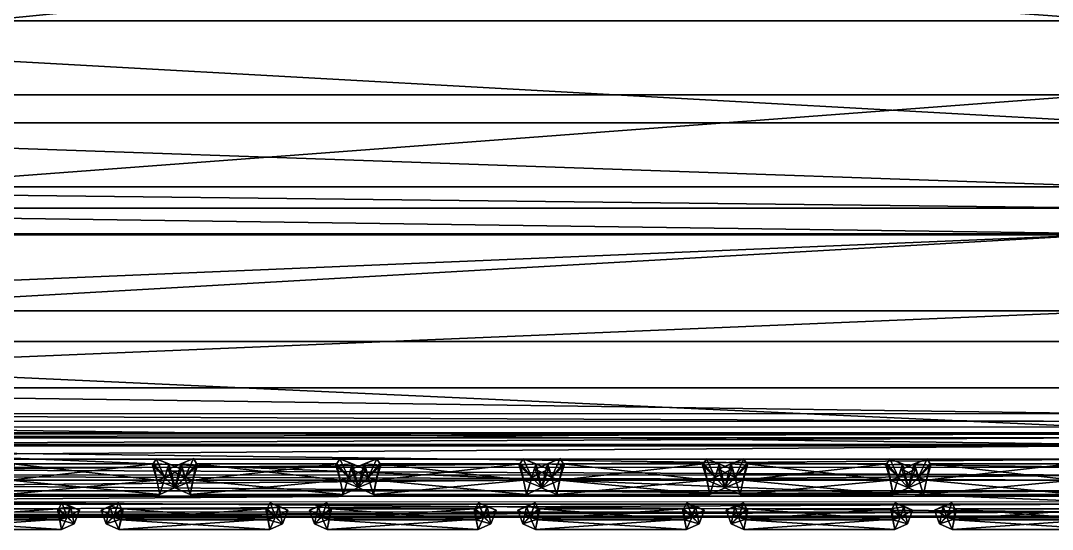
# Model space of a CAD drawing. Header units: centimetres. Extents: x -29.3 to 29.3, y -28.9 to 28.9.
# Drawn here: x -5.881 to -3.849, y -28.855 to -27.852 of the extents above; entities that cross this region are included whole.
import ezdxf

# ---------------------------------------------------------------- set-up
doc = ezdxf.new("R2010")
doc.units = ezdxf.units.CM
doc.layers.get('0').update_dxf_attribs({"true_color": 0xb1581b})

msp = doc.modelspace()

# ---------------------------------------------------------------- meshes
at = {"color": 34, "true_color": 0xb1581b}
mesh = msp.add_polyface(dxfattribs=at)
corners = [(0, -28.2726, 4.7954), (-3.7149, -28.2725, 4.7884), (-3.7149, -28.2219, 4.7884), (-7.3383, -28.2218, 4.7847), (-7.3383, -28.2724, 4.7847), (-7.3383, -28.1799, 4.7847), (-3.7149, -28.18, 4.7884), (0, -28.222, 4.7954), (-10.7786, -28.2216, 4.7338), (-10.7786, -28.1796, 4.7338), (0, -28.18, 4.7954), (-3.7149, -28.054, 4.7884), (-7.3383, -28.0539, 4.7847), (-7.3383, -27.8529, 4.7847), (-3.7149, -27.853, 4.7884), (0, -28.054, 4.7954), (-10.7785, -28.0537, 4.7338), (-10.7785, -27.8527, 4.7338), (0, -27.8531, 4.7954), (-3.7149, -27.5859, 4.7884), (-7.3383, -27.5858, 4.7847), (-7.25, -27.0325, 4.7841), (-3.6702, -27.0327, 4.7877), (0, -27.5859, 4.7954), (-10.7785, -27.5855, 4.7338), (-10.6489, -27.0323, 4.7338), (-7.4296, -25.7932, 19.7916), (-7.4296, -24.9489, 19.9916), (-10.9152, -24.9489, 19.9753), (-3.7606, -26.5355, 19.5772), (-3.7607, -27.156, 19.3478), (0, -27.156, 19.3478), (0, -26.5355, 19.5772), (-3.7606, -25.7932, 19.7963), (0, -25.7932, 19.7963), (-7.4296, -26.5355, 19.5731), (-7.4297, -27.156, 19.3443), (-3.7606, -24.9489, 19.9971), (0, -24.9489, 19.9971), (-3.7606, -24.0224, 20.1713), (-7.4296, -24.0224, 20.1651), (-3.7607, -27.6348, 19.1163), (0, -27.6348, 19.1163), (-7.4298, -27.6347, 19.1134), (-7.4299, -27.9985, 18.8805), (-3.7607, -27.9986, 18.8829), (0, -27.9986, 18.8829), (-3.7607, -28.2743, 18.6474), (0, -28.2743, 18.6474), (-7.43, -28.2742, 18.6456), (0, -27.0327, 4.7947), (-3.5362, -25.9734, 4.7858), (-6.9853, -25.9733, 4.7823), (-6.6324, -24.661, 4.7799), (-3.3576, -24.6611, 4.7832), (0, -25.9734, 4.7924), (-10.2601, -25.973, 4.7338), (-9.7417, -24.6608, 4.7338)]
mesh.append_faces([[corners[k] for k in face] for face in [(0, 1, 2), (3, 2, 1), (1, 4, 3), (2, 3, 5), (5, 6, 2), (7, 2, 6), (8, 3, 4), (9, 5, 3), (10, 6, 11), (12, 11, 6), (6, 5, 12), (11, 12, 13), (13, 14, 11), (15, 11, 14), (16, 12, 5), (17, 13, 12), (18, 14, 19), (20, 19, 14), (14, 13, 20), (19, 20, 21), (21, 22, 19), (23, 19, 22), (24, 20, 13), (25, 21, 20), (26, 27, 28), (29, 30, 31), (31, 32, 29), (33, 29, 32), (32, 34, 33), (29, 33, 26), (26, 35, 29), (30, 29, 35), (35, 36, 30), (37, 33, 34), (34, 38, 37), (39, 37, 38), (40, 27, 37), (33, 37, 27), (27, 26, 33), (41, 42, 31), (31, 30, 41), (43, 41, 30), (30, 36, 43), (41, 43, 44), (44, 45, 41), (42, 41, 45), (45, 46, 42), (47, 48, 46), (46, 45, 47), (49, 47, 45), (45, 44, 49), (50, 22, 51), (52, 51, 22), (22, 21, 52), (51, 52, 53), (53, 54, 51), (55, 51, 54), (56, 52, 21), (57, 53, 52)]], dxfattribs={"vtx2": -1, "color": 34})
mesh = msp.add_polyface(dxfattribs=at)
corners = [(-7.3383, -28.8308, 15.9602), (-3.7149, -28.8309, 15.9865), (-3.7149, -28.8309, 16.9636), (-7.3383, -28.8308, 16.918), (-7.3383, -28.8308, 14.6399), (-3.7149, -28.8309, 14.6468), (-3.7149, -28.8309, 13.0209), (-7.3383, -28.8308, 13.0206), (-7.3383, -28.8308, 11.2518), (-3.7149, -28.8309, 11.2518), (-3.7149, -28.7788, 18.0421), (-7.3383, -28.7787, 17.9899), (-7.3383, -28.8048, 17.9814), (-3.7149, -28.8049, 18.0335), (-3.7149, -28.7476, 18.0449), (-7.3383, -28.7475, 17.9928), (-3.7149, -28.6903, 18.0335), (-7.3383, -28.6902, 17.9814), (-7.3383, -28.7162, 17.9899), (-3.7149, -28.7163, 18.0421), (-3.7149, -28.8309, 17.5017), (-7.3383, -28.8308, 17.4497), (-3.7149, -28.8309, 17.7543), (-7.3383, -28.8308, 17.7022), (-7.3383, -28.8204, 17.9672), (-3.7149, -28.8205, 18.0193), (-7.3383, -28.8282, 17.9452), (-3.7149, -28.8283, 17.9973), (-3.7149, -28.6642, 17.9568), (-7.3383, -28.6641, 17.9046), (-7.3383, -28.6641, 17.9274), (-3.7149, -28.6642, 17.9795), (-7.3383, -28.6667, 17.9487), (-3.7149, -28.6746, 18.0193), (-7.3383, -28.6745, 17.9672), (-3.7149, -28.6668, 18.0008), (-3.7149, -28.8309, 17.9654), (-7.3383, -28.8308, 17.9133), (-3.7149, -28.8309, 17.9242), (-7.3383, -28.8308, 17.8721), (-7.3383, -28.7891, 6.2494), (-3.7149, -28.7892, 6.251), (-3.7149, -28.8205, 7.7902), (-7.3383, -28.8204, 7.7901), (-7.3383, -28.7579, 5.1093), (-3.7149, -28.8309, 9.4827), (-7.3383, -28.8308, 9.4829), (-7.3383, -28.687, 4.4524), (-3.7149, -28.6871, 4.456), (-3.7149, -28.7325, 4.4976), (-7.3383, -28.7323, 4.4939), (-7.3383, -28.6417, 4.4939), (-3.7149, -28.6418, 4.4976), (-3.7607, -28.2743, 18.6474), (-7.43, -28.2742, 18.6456), (-7.43, -28.4846, 18.4113), (-3.7608, -28.4847, 18.4191), (-3.7607, -28.653, 18.2069), (-7.43, -28.6529, 18.1802), (-3.7607, -28.8001, 18.0027), (-7.4299, -28.8, 17.9508), (-7.3383, -28.576, 4.7432), (-7.3383, -28.4242, 4.7847), (-3.7149, -28.4243, 4.7884), (-7.3383, -28.2724, 4.7847), (-3.7149, -28.2725, 4.7884), (-10.7786, -28.424, 4.7338), (-7.3383, -28.7475, 4.6185), (-3.7149, -28.7476, 4.6222), (-3.7149, -28.758, 5.1125), (-3.7149, -28.6267, 4.6222), (-7.3383, -28.6266, 4.6185), (-3.7149, -28.8309, 17.8745), (-7.3383, -28.8308, 17.8224)]
mesh.append_faces([[corners[k] for k in face] for face in [(0, 1, 2), (2, 3, 0), (1, 0, 4), (4, 5, 1), (6, 7, 8), (8, 9, 6), (7, 6, 5), (5, 4, 7), (10, 11, 12), (12, 13, 10), (14, 15, 11), (16, 17, 18), (19, 18, 15), (20, 21, 3), (3, 2, 20), (21, 20, 22), (22, 23, 21), (24, 25, 13), (13, 12, 24), (25, 24, 26), (26, 27, 25), (28, 29, 30), (31, 30, 32), (33, 34, 17), (35, 32, 34), (36, 27, 26), (26, 37, 36), (38, 36, 37), (37, 39, 38), (40, 41, 42), (42, 43, 40), (41, 40, 44), (45, 9, 8), (8, 46, 45), (42, 45, 46), (46, 43, 42), (47, 48, 49), (49, 50, 47), (48, 47, 51), (51, 52, 48), (53, 54, 55), (55, 56, 53), (57, 56, 55), (55, 58, 57), (59, 57, 58), (58, 60, 59), (61, 62, 63), (62, 64, 65), (64, 62, 66), (67, 68, 69), (69, 44, 67), (68, 67, 50), (50, 49, 68), (70, 71, 61), (52, 51, 71), (72, 38, 39), (39, 73, 72), (22, 72, 73), (73, 23, 22)]], dxfattribs={"vtx2": -1, "color": 34})
mesh = msp.add_polyface(dxfattribs=at)
corners = [(0, -28.831, 16.9752), (-3.7149, -28.8309, 16.9636), (-3.7149, -28.8309, 15.9865), (0, -28.831, 15.9932), (-3.7149, -28.8309, 14.6468), (0, -28.831, 13.0209), (-3.7149, -28.8309, 13.0209), (-3.7149, -28.8309, 11.2518), (0, -28.831, 11.2518), (0, -28.831, 14.6485), (0, -28.7788, 18.0554), (-3.7149, -28.7788, 18.0421), (-3.7149, -28.8049, 18.0335), (0, -28.7476, 18.0582), (-3.7149, -28.7476, 18.0449), (-7.3383, -28.7787, 17.9899), (0, -28.6903, 18.0469), (-3.7149, -28.6903, 18.0335), (-3.7149, -28.7163, 18.0421), (-7.3383, -28.7162, 17.9899), (-7.3383, -28.7475, 17.9928), (0, -28.7163, 18.0554), (0, -28.831, 17.515), (-3.7149, -28.8309, 17.5017), (0, -28.831, 17.7676), (-3.7149, -28.8309, 17.7543), (0, -28.8049, 18.0469), (-3.7149, -28.8205, 18.0193), (0, -28.8205, 18.0326), (-3.7149, -28.8283, 17.9973), (0, -28.6642, 17.9701), (-3.7149, -28.6642, 17.9568), (-3.7149, -28.6642, 17.9795), (-7.3383, -28.6641, 17.9274), (-7.3383, -28.6667, 17.9487), (-3.7149, -28.6668, 18.0008), (0, -28.6642, 17.9928), (-7.3383, -28.6902, 17.9814), (-3.7149, -28.6746, 18.0193), (0, -28.6746, 18.0326), (0, -28.6668, 18.0142), (-7.3383, -28.6745, 17.9672), (-3.7149, -28.8309, 17.9654), (-3.7149, -28.8309, 17.9242), (0, -28.831, 17.9375), (0, -28.831, 17.9787), (0, -28.8205, 7.791), (-3.7149, -28.8205, 7.7902), (-3.7149, -28.7892, 6.251), (-7.3383, -28.7579, 5.1093), (-3.7149, -28.758, 5.1125), (0, -28.7893, 6.2544), (-3.7149, -28.8309, 9.4827), (0, -28.831, 9.4826), (-3.7149, -28.6871, 4.456), (0, -28.6871, 4.463), (0, -28.7325, 4.5046), (-3.7149, -28.7325, 4.4976), (-3.7149, -28.6418, 4.4976), (0, -28.6418, 4.5046), (0, -28.2743, 18.6474), (-3.7607, -28.2743, 18.6474), (-3.7608, -28.4847, 18.4191), (0, -28.4847, 18.4207), (-3.7607, -28.653, 18.2069), (-3.7607, -28.8001, 18.0027), (0, -28.8001, 18.0159), (0, -28.653, 18.2134), (-3.7149, -28.4243, 4.7884), (-3.7149, -28.5761, 4.7469), (-7.3383, -28.576, 4.7432), (-3.7149, -28.2725, 4.7884), (-7.3383, -28.4242, 4.7847), (0, -28.2726, 4.7954), (0, -28.4243, 4.7954), (-3.7149, -28.7476, 4.6222), (0, -28.7476, 4.6292), (0, -28.758, 5.1186), (-3.7149, -28.6267, 4.6222), (0, -28.6267, 4.6292), (-7.3383, -28.6266, 4.6185), (-3.7149, -28.8309, 17.8745), (0, -28.831, 17.8878)]
mesh.append_faces([[corners[k] for k in face] for face in [(0, 1, 2), (3, 2, 4), (5, 6, 7), (7, 8, 5), (6, 5, 9), (9, 4, 6), (10, 11, 12), (13, 14, 11), (15, 11, 14), (16, 17, 18), (19, 18, 17), (20, 14, 18), (21, 18, 14), (22, 23, 1), (24, 25, 23), (26, 12, 27), (28, 27, 29), (30, 31, 32), (33, 32, 31), (34, 35, 32), (36, 32, 35), (37, 17, 38), (39, 38, 17), (40, 35, 38), (41, 38, 35), (42, 43, 44), (29, 42, 45), (46, 47, 48), (49, 50, 48), (51, 48, 50), (52, 47, 46), (46, 53, 52), (7, 52, 53), (53, 8, 7), (54, 55, 56), (56, 57, 54), (55, 54, 58), (58, 59, 55), (60, 61, 62), (62, 63, 60), (64, 65, 66), (66, 67, 64), (62, 64, 67), (67, 63, 62), (68, 69, 70), (71, 68, 72), (68, 71, 73), (69, 68, 74), (75, 76, 77), (77, 50, 75), (76, 75, 57), (57, 56, 76), (70, 69, 78), (79, 78, 69), (78, 79, 59), (59, 58, 78), (80, 78, 58), (81, 25, 24), (43, 81, 82)]], dxfattribs={"vtx2": -1, "color": 34})
at = {"color": 214, "true_color": 0x911cb1}
mesh = msp.add_polyface(dxfattribs=at)
corners = [(-5.9578, -28.7526, 4.8302), (-5.9499, -28.7257, 4.8269), (-5.9749, -28.7154, 4.8005), (-5.9826, -28.7281, 4.8004), (-5.9379, -28.7725, 4.8004), (-5.925, -28.7359, 4.8005), (-5.9578, -28.7526, 4.7707), (-5.9499, -28.7255, 4.7742), (-5.9736, -28.7576, 4.8304), (-5.9681, -28.7861, 4.8005), (-5.9739, -28.7577, 4.7706), (-5.9801, -28.7258, 4.8005), (-5.6137, -28.7154, 4.7986), (-5.6214, -28.7281, 4.7985), (-5.5966, -28.7526, 4.8282), (-5.5887, -28.7255, 4.7723), (-5.6125, -28.7577, 4.8285), (-5.619, -28.7258, 4.7985), (-5.6069, -28.7861, 4.7986), (-5.5966, -28.7526, 4.7688), (-5.6127, -28.7577, 4.7686), (-5.9023, -28.7577, 4.83), (-5.8961, -28.7258, 4.8), (-5.9082, -28.7861, 4.8001), (-5.9027, -28.7577, 4.7702), (-5.9182, -28.7526, 4.8299), (-5.8937, -28.7281, 4.8), (-5.9384, -28.7724, 4.8004), (-5.9187, -28.7526, 4.7705), (-5.926, -28.7257, 4.8267), (-5.9014, -28.7154, 4.8001), (-5.9513, -28.7359, 4.8006), (-5.9266, -28.7255, 4.774)]
mesh.append_faces([[corners[k] for k in face] for face in [(31, 29, 30), (32, 31, 30)]], dxfattribs={"color": 214})
mesh.append_faces([[corners[k] for k in face] for face in [(0, 1, 2), (2, 3, 0), (4, 5, 1), (1, 0, 4), (6, 7, 5), (5, 4, 6), (3, 2, 7), (7, 6, 3), (8, 0, 3), (9, 4, 0), (0, 8, 9), (10, 6, 4), (4, 9, 10), (11, 3, 6), (6, 10, 11), (5, 7, 2), (2, 1, 5), (12, 13, 14), (13, 12, 15), (16, 14, 13), (13, 17, 16), (14, 16, 18), (17, 13, 19), (19, 20, 17), (21, 16, 17), (17, 22, 21), (23, 18, 16), (16, 21, 23), (24, 20, 18), (18, 23, 24), (22, 17, 20), (20, 24, 22), (25, 21, 22), (22, 26, 25), (27, 23, 21), (21, 25, 27), (28, 24, 23), (23, 27, 28), (26, 22, 24), (24, 28, 26), (29, 25, 26), (26, 30, 29), (31, 27, 25), (25, 29, 31), (32, 28, 27), (27, 31, 32), (30, 26, 28), (28, 32, 30)]], dxfattribs={"vtx2": -1, "color": 214})
mesh = msp.add_polyface(dxfattribs=at)
corners = [(-5.5966, -28.7526, 4.8282), (-5.5888, -28.7257, 4.8249), (-5.6137, -28.7154, 4.7986), (-5.5767, -28.7724, 4.7985), (-5.5638, -28.7359, 4.7986), (-5.5966, -28.7526, 4.7688), (-5.5887, -28.7255, 4.7723), (-5.6214, -28.7281, 4.7985), (-5.6069, -28.7861, 4.7986), (-5.6127, -28.7577, 4.7686), (-5.2354, -28.7526, 4.8263), (-5.2276, -28.7257, 4.823), (-5.2525, -28.7154, 4.7967), (-5.2602, -28.7281, 4.7966), (-5.2275, -28.7255, 4.7703), (-5.2354, -28.7526, 4.7668), (-5.2513, -28.7577, 4.8265), (-5.2578, -28.7258, 4.7966), (-5.2457, -28.7861, 4.7966), (-5.2155, -28.7724, 4.7965), (-5.2515, -28.7577, 4.7667), (-5.5412, -28.7577, 4.8281), (-5.5349, -28.7258, 4.7981), (-5.547, -28.7861, 4.7982), (-5.5416, -28.7577, 4.7682), (-5.557, -28.7526, 4.828), (-5.5325, -28.7281, 4.798), (-5.5772, -28.7725, 4.7984), (-5.5575, -28.7526, 4.7685), (-5.5649, -28.7257, 4.8248), (-5.5402, -28.7153, 4.7982), (-5.5901, -28.7359, 4.7987), (-5.5655, -28.7255, 4.7721), (-5.2026, -28.7359, 4.7967)]
mesh.append_faces([[corners[k] for k in face] for face in [(31, 29, 30), (32, 31, 30)]], dxfattribs={"color": 214})
mesh.append_faces([[corners[k] for k in face] for face in [(0, 1, 2), (3, 4, 1), (1, 0, 3), (5, 6, 4), (4, 3, 5), (6, 5, 7), (8, 3, 0), (9, 5, 3), (3, 8, 9), (4, 6, 2), (2, 1, 4), (10, 11, 12), (12, 13, 10), (13, 12, 14), (14, 15, 13), (16, 10, 13), (13, 17, 16), (18, 19, 10), (10, 16, 18), (20, 15, 19), (19, 18, 20), (17, 13, 15), (15, 20, 17), (21, 16, 17), (17, 22, 21), (23, 18, 16), (16, 21, 23), (24, 20, 18), (18, 23, 24), (22, 17, 20), (20, 24, 22), (25, 21, 22), (22, 26, 25), (27, 23, 21), (21, 25, 27), (28, 24, 23), (23, 27, 28), (26, 22, 24), (24, 28, 26), (29, 25, 26), (26, 30, 29), (31, 27, 25), (25, 29, 31), (32, 28, 27), (27, 31, 32), (30, 26, 28), (28, 32, 30), (12, 11, 33)]], dxfattribs={"vtx2": -1, "color": 214})
mesh = msp.add_polyface(dxfattribs=at)
corners = [(-5.2155, -28.7724, 4.7965), (-5.2026, -28.7359, 4.7967), (-5.2276, -28.7257, 4.823), (-5.2354, -28.7526, 4.8263), (-5.2354, -28.7526, 4.7668), (-5.2275, -28.7255, 4.7703), (-5.2525, -28.7154, 4.7967), (-4.8742, -28.7526, 4.8244), (-4.8664, -28.7257, 4.821), (-4.8913, -28.7154, 4.7947), (-4.899, -28.7281, 4.7946), (-4.8543, -28.7724, 4.7946), (-4.8414, -28.7359, 4.7947), (-4.8743, -28.7526, 4.7649), (-4.8663, -28.7255, 4.7684), (-4.8901, -28.7577, 4.8246), (-4.8966, -28.7258, 4.7947), (-4.8846, -28.7861, 4.7947), (-4.8903, -28.7577, 4.7648), (-5.18, -28.7577, 4.8261), (-5.1738, -28.7258, 4.7961), (-5.1858, -28.7861, 4.7963), (-5.1804, -28.7577, 4.7663), (-5.1958, -28.7526, 4.8261), (-5.1713, -28.7281, 4.7961), (-5.216, -28.7724, 4.7965), (-5.1964, -28.7526, 4.7666), (-5.2037, -28.7257, 4.8228), (-5.179, -28.7154, 4.7963), (-5.2289, -28.7359, 4.7967), (-5.2043, -28.7255, 4.7702), (-4.8548, -28.7725, 4.7945), (-4.8677, -28.7359, 4.7948), (-4.8431, -28.7255, 4.7682)]
mesh.append_faces([[corners[k] for k in face] for face in [(29, 27, 28), (30, 29, 28)]], dxfattribs={"color": 214})
mesh.append_faces([[corners[k] for k in face] for face in [(0, 1, 2), (2, 3, 0), (4, 5, 1), (1, 0, 4), (1, 5, 6), (7, 8, 9), (9, 10, 7), (11, 12, 8), (8, 7, 11), (13, 14, 12), (12, 11, 13), (10, 9, 14), (14, 13, 10), (15, 7, 10), (10, 16, 15), (17, 11, 7), (7, 15, 17), (18, 13, 11), (11, 17, 18), (16, 10, 13), (13, 18, 16), (19, 15, 16), (16, 20, 19), (21, 17, 15), (15, 19, 21), (22, 18, 17), (17, 21, 22), (20, 16, 18), (18, 22, 20), (23, 19, 20), (20, 24, 23), (25, 21, 19), (19, 23, 25), (26, 22, 21), (21, 25, 26), (24, 20, 22), (22, 26, 24), (27, 23, 24), (24, 28, 27), (29, 25, 23), (23, 27, 29), (30, 26, 25), (25, 29, 30), (28, 24, 26), (26, 30, 28), (12, 14, 9), (9, 8, 12), (31, 32, 33)]], dxfattribs={"vtx2": -1, "color": 214})
mesh = msp.add_polyface(dxfattribs=at)
corners = [(-4.5131, -28.7526, 4.8224), (-4.5052, -28.7257, 4.8191), (-4.5302, -28.7154, 4.7928), (-4.5378, -28.7281, 4.7927), (-4.4931, -28.7725, 4.7926), (-4.4803, -28.7359, 4.7928), (-4.5131, -28.7526, 4.763), (-4.5052, -28.7255, 4.7664), (-4.5289, -28.7577, 4.8227), (-4.5354, -28.7258, 4.7927), (-4.5234, -28.7861, 4.7927), (-4.5291, -28.7577, 4.7628), (-4.8188, -28.7577, 4.8242), (-4.8126, -28.7258, 4.7942), (-4.8247, -28.7861, 4.7943), (-4.8192, -28.7577, 4.7643), (-4.8346, -28.7526, 4.8241), (-4.8101, -28.7281, 4.7942), (-4.8548, -28.7725, 4.7945), (-4.8352, -28.7526, 4.7647), (-4.8425, -28.7257, 4.8209), (-4.8179, -28.7153, 4.7943), (-4.8677, -28.7359, 4.7948), (-4.8431, -28.7255, 4.7682), (-4.4635, -28.7861, 4.7924), (-4.4936, -28.7725, 4.7926), (-4.474, -28.7526, 4.7627), (-4.5065, -28.7359, 4.7928), (-4.4734, -28.7526, 4.8222), (-4.4813, -28.7257, 4.8189), (-4.4819, -28.7255, 4.7663), (-4.4566, -28.7154, 4.7924)]
mesh.append_faces([[corners[k] for k in face] for face in [(22, 20, 21), (23, 22, 21), (27, 29, 31), (30, 27, 31)]], dxfattribs={"color": 214})
mesh.append_faces([[corners[k] for k in face] for face in [(0, 1, 2), (2, 3, 0), (4, 5, 1), (1, 0, 4), (6, 7, 5), (5, 4, 6), (3, 2, 7), (7, 6, 3), (8, 0, 3), (3, 9, 8), (10, 4, 0), (0, 8, 10), (11, 6, 4), (4, 10, 11), (9, 3, 6), (6, 11, 9), (12, 8, 9), (9, 13, 12), (14, 10, 8), (8, 12, 14), (15, 11, 10), (10, 14, 15), (13, 9, 11), (11, 15, 13), (16, 12, 13), (13, 17, 16), (18, 14, 12), (12, 16, 18), (19, 15, 14), (14, 18, 19), (17, 13, 15), (15, 19, 17), (20, 16, 17), (17, 21, 20), (22, 18, 16), (16, 20, 22), (23, 19, 18), (21, 17, 19), (19, 23, 21), (5, 7, 2), (2, 1, 5), (24, 25, 26), (27, 25, 28), (28, 29, 27), (30, 26, 25), (25, 27, 30)]], dxfattribs={"vtx2": -1, "color": 214})
mesh = msp.add_polyface(dxfattribs=at)
corners = [(-4.1519, -28.7526, 4.8205), (-4.144, -28.7257, 4.8172), (-4.169, -28.7154, 4.7908), (-4.1767, -28.7281, 4.7907), (-4.132, -28.7725, 4.7907), (-4.1191, -28.7359, 4.7908), (-4.1519, -28.7526, 4.761), (-4.144, -28.7256, 4.7645), (-4.1677, -28.7577, 4.8207), (-4.1742, -28.7258, 4.7908), (-4.1622, -28.7861, 4.7908), (-4.1679, -28.7577, 4.7609), (-4.4576, -28.7577, 4.8223), (-4.4514, -28.7258, 4.7923), (-4.4635, -28.7861, 4.7924), (-4.458, -28.7577, 4.7624), (-4.4734, -28.7526, 4.8222), (-4.4489, -28.7281, 4.7922), (-4.4936, -28.7725, 4.7926), (-4.474, -28.7526, 4.7627), (-4.4813, -28.7257, 4.8189), (-4.4566, -28.7154, 4.7924), (-4.4819, -28.7255, 4.7663), (-4.1324, -28.7725, 4.7907), (-4.1023, -28.7861, 4.7904), (-4.0964, -28.7577, 4.8203), (-4.1122, -28.7526, 4.8202), (-4.1128, -28.7526, 4.7608), (-4.0968, -28.7577, 4.7605), (-4.1201, -28.7257, 4.817), (-4.0878, -28.7281, 4.7903), (-4.0955, -28.7154, 4.7904), (-4.1454, -28.7359, 4.7909), (-4.1207, -28.7255, 4.7643)]
mesh.append_faces([[corners[k] for k in face] for face in [(32, 29, 31), (33, 32, 31)]], dxfattribs={"color": 214})
mesh.append_faces([[corners[k] for k in face] for face in [(0, 1, 2), (2, 3, 0), (4, 5, 1), (1, 0, 4), (6, 7, 5), (5, 4, 6), (3, 2, 7), (7, 6, 3), (8, 0, 3), (3, 9, 8), (10, 4, 0), (0, 8, 10), (11, 6, 4), (4, 10, 11), (9, 3, 6), (6, 11, 9), (12, 8, 9), (9, 13, 12), (14, 10, 8), (8, 12, 14), (15, 11, 10), (10, 14, 15), (13, 9, 11), (11, 15, 13), (16, 12, 13), (13, 17, 16), (18, 14, 12), (12, 16, 18), (19, 15, 14), (17, 13, 15), (15, 19, 17), (20, 16, 17), (17, 21, 20), (21, 17, 19), (19, 22, 21), (5, 7, 2), (2, 1, 5), (23, 24, 25), (25, 26, 23), (27, 28, 24), (24, 23, 27), (29, 26, 30), (30, 31, 29), (32, 23, 26), (26, 29, 32), (33, 27, 23), (23, 32, 33), (27, 33, 31)]], dxfattribs={"vtx2": -1, "color": 214})
mesh = msp.add_polyface(dxfattribs=at)
corners = [(-3.7907, -28.7526, 4.8185), (-3.7829, -28.7257, 4.8152), (-3.8078, -28.7154, 4.7889), (-3.8155, -28.7281, 4.7888), (-3.7708, -28.7725, 4.7888), (-3.7579, -28.7359, 4.7889), (-3.7907, -28.7526, 4.7591), (-3.7828, -28.7256, 4.7626), (-3.8065, -28.7577, 4.8188), (-3.813, -28.7258, 4.7888), (-3.801, -28.7861, 4.7888), (-3.8068, -28.7577, 4.7589), (-4.0964, -28.7577, 4.8203), (-4.0902, -28.7258, 4.7903), (-4.1023, -28.7861, 4.7904), (-4.0968, -28.7577, 4.7605), (-4.1122, -28.7526, 4.8202), (-4.0878, -28.7281, 4.7903), (-4.1128, -28.7526, 4.7608), (-4.0955, -28.7154, 4.7904), (-3.4454, -28.7577, 4.8168), (-3.7353, -28.7577, 4.8184), (-3.7411, -28.7861, 4.7885), (-3.7511, -28.7527, 4.8183), (-3.729, -28.7258, 4.7884), (-3.7266, -28.7281, 4.7883), (-3.7713, -28.7725, 4.7887), (-3.7516, -28.7526, 4.7588), (-3.7357, -28.7577, 4.7585), (-3.7589, -28.7257, 4.8151), (-3.7343, -28.7154, 4.7885), (-3.7842, -28.7359, 4.789), (-3.7595, -28.7255, 4.7624)]
mesh.append_faces([[corners[k] for k in face] for face in [(31, 29, 30), (32, 31, 30)]], dxfattribs={"color": 214})
mesh.append_faces([[corners[k] for k in face] for face in [(0, 1, 2), (2, 3, 0), (4, 5, 1), (1, 0, 4), (6, 7, 5), (5, 4, 6), (3, 2, 7), (7, 6, 3), (8, 0, 3), (3, 9, 8), (10, 4, 0), (0, 8, 10), (11, 6, 4), (4, 10, 11), (9, 3, 6), (6, 11, 9), (12, 8, 9), (9, 13, 12), (14, 10, 8), (8, 12, 14), (15, 11, 10), (10, 14, 15), (13, 9, 11), (11, 15, 13), (16, 12, 13), (13, 17, 16), (17, 13, 15), (15, 18, 17), (19, 17, 18), (5, 7, 2), (2, 1, 5), (20, 21, 22), (23, 21, 24), (24, 25, 23), (26, 22, 21), (21, 23, 26), (27, 28, 22), (22, 26, 27), (25, 24, 28), (28, 27, 25), (29, 23, 25), (25, 30, 29), (31, 26, 23), (23, 29, 31), (32, 27, 26), (26, 31, 32), (30, 25, 27), (27, 32, 30)]], dxfattribs={"vtx2": -1, "color": 214})
at = {"color": 164, "true_color": 0x1c1cb1}
mesh = msp.add_polyface(dxfattribs=at)
corners = [(-5.7894, -28.8294, 17.8254), (-5.7825, -28.8091, 17.8232), (-5.7996, -28.8025, 17.8048), (-5.8055, -28.8138, 17.805), (-5.7753, -28.8437, 17.806), (-5.7652, -28.8166, 17.8054), (-5.7891, -28.8304, 17.7857), (-5.7823, -28.81, 17.7869), (-5.8043, -28.8348, 17.8255), (-5.8083, -28.8143, 17.805), (-5.8002, -28.8546, 17.8061), (-5.804, -28.8358, 17.7856), (-6.0939, -28.8348, 17.8234), (-6.0895, -28.8143, 17.803), (-6.0976, -28.8546, 17.8039), (-6.0936, -28.8358, 17.7835), (-6.1088, -28.8294, 17.8231), (-6.0923, -28.8138, 17.803), (-6.1225, -28.8437, 17.8035), (-6.1085, -28.8304, 17.7834), (-6.1156, -28.8091, 17.8208), (-6.0982, -28.8025, 17.8026), (-6.1153, -28.81, 17.7845), (-5.7122, -28.8437, 17.8064), (-5.6873, -28.8546, 17.8069), (-5.6835, -28.8348, 17.8264), (-5.6984, -28.8294, 17.826), (-5.6982, -28.8304, 17.7863), (-5.6832, -28.8358, 17.7865), (-5.7053, -28.8091, 17.8238), (-5.682, -28.8138, 17.8059), (-5.6879, -28.8025, 17.8056), (-5.7223, -28.8166, 17.8057), (-5.705, -28.81, 17.7875)]
mesh.append_faces([[corners[k] for k in face] for face in [(32, 29, 31), (33, 32, 31)]], dxfattribs={"color": 164})
mesh.append_faces([[corners[k] for k in face] for face in [(0, 1, 2), (2, 3, 0), (4, 5, 1), (1, 0, 4), (6, 7, 5), (5, 4, 6), (3, 2, 7), (7, 6, 3), (8, 0, 3), (3, 9, 8), (10, 4, 0), (0, 8, 10), (11, 6, 4), (4, 10, 11), (9, 3, 6), (6, 11, 9), (12, 8, 9), (9, 13, 12), (14, 10, 8), (8, 12, 14), (15, 11, 10), (10, 14, 15), (13, 9, 11), (11, 15, 13), (16, 12, 13), (13, 17, 16), (18, 14, 12), (19, 15, 14), (17, 13, 15), (15, 19, 17), (20, 16, 17), (17, 21, 20), (21, 17, 19), (19, 22, 21), (5, 7, 2), (2, 1, 5), (23, 24, 25), (25, 26, 23), (27, 28, 24), (24, 23, 27), (29, 26, 30), (30, 31, 29), (32, 23, 26), (26, 29, 32), (33, 27, 23), (23, 32, 33), (27, 33, 31)]], dxfattribs={"vtx2": -1, "color": 164})
mesh = msp.add_polyface(dxfattribs=at)
corners = [(-5.379, -28.8294, 17.8283), (-5.3722, -28.8091, 17.8262), (-5.3893, -28.8025, 17.8077), (-5.3952, -28.8138, 17.808), (-5.365, -28.8437, 17.8089), (-5.3548, -28.8166, 17.8083), (-5.3787, -28.8304, 17.7886), (-5.3719, -28.81, 17.7899), (-5.3939, -28.8348, 17.8285), (-5.398, -28.8143, 17.8079), (-5.3899, -28.8546, 17.809), (-5.3936, -28.8358, 17.7885), (-5.6835, -28.8348, 17.8264), (-5.6791, -28.8143, 17.8059), (-5.6873, -28.8546, 17.8069), (-5.6832, -28.8358, 17.7865), (-5.6984, -28.8294, 17.826), (-5.682, -28.8138, 17.8059), (-5.6982, -28.8304, 17.7863), (-5.6879, -28.8025, 17.8056), (-5.2881, -28.8294, 17.829), (-5.2732, -28.8348, 17.8293), (-5.2688, -28.8143, 17.8089), (-5.2717, -28.8138, 17.8088), (-5.3018, -28.8437, 17.8094), (-5.277, -28.8546, 17.8098), (-5.2878, -28.8304, 17.7893), (-5.2729, -28.8358, 17.7894), (-5.2949, -28.8091, 17.8267), (-5.2776, -28.8025, 17.8085), (-5.312, -28.8166, 17.8086), (-5.2946, -28.81, 17.7904)]
mesh.append_faces([[corners[k] for k in face] for face in [(30, 28, 29), (31, 30, 29)]], dxfattribs={"color": 164})
mesh.append_faces([[corners[k] for k in face] for face in [(0, 1, 2), (2, 3, 0), (4, 5, 1), (1, 0, 4), (6, 7, 5), (5, 4, 6), (3, 2, 7), (7, 6, 3), (8, 0, 3), (3, 9, 8), (10, 4, 0), (0, 8, 10), (11, 6, 4), (4, 10, 11), (9, 3, 6), (6, 11, 9), (12, 8, 9), (9, 13, 12), (14, 10, 8), (8, 12, 14), (15, 11, 10), (10, 14, 15), (13, 9, 11), (11, 15, 13), (16, 12, 13), (13, 17, 16), (17, 13, 15), (15, 18, 17), (19, 17, 18), (5, 7, 2), (2, 1, 5), (20, 21, 22), (22, 23, 20), (24, 25, 21), (21, 20, 24), (26, 27, 25), (25, 24, 26), (27, 26, 23), (28, 20, 23), (23, 29, 28), (30, 24, 20), (20, 28, 30), (31, 26, 24), (24, 30, 31), (29, 23, 26), (26, 31, 29)]], dxfattribs={"vtx2": -1, "color": 164})
mesh = msp.add_polyface(dxfattribs=at)
corners = [(-4.9687, -28.8294, 17.8313), (-4.9619, -28.8091, 17.8291), (-4.9789, -28.8025, 17.8107), (-4.9848, -28.8138, 17.8109), (-4.9546, -28.8437, 17.8119), (-4.9445, -28.8166, 17.8113), (-4.9684, -28.8304, 17.7916), (-4.9616, -28.81, 17.7928), (-4.9836, -28.8348, 17.8314), (-4.9877, -28.8143, 17.8109), (-4.9796, -28.8546, 17.812), (-4.9833, -28.8358, 17.7915), (-5.2732, -28.8348, 17.8293), (-5.2688, -28.8143, 17.8089), (-5.277, -28.8546, 17.8098), (-5.2729, -28.8358, 17.7894), (-5.2717, -28.8138, 17.8088), (-4.5774, -28.8143, 17.8138), (-4.8585, -28.8143, 17.8118), (-4.8629, -28.8348, 17.8323), (-4.5733, -28.8348, 17.8343), (-4.8666, -28.8546, 17.8128), (-4.5692, -28.8546, 17.8149), (-4.8626, -28.8358, 17.7924), (-4.573, -28.8358, 17.7944), (-4.8778, -28.8294, 17.8319), (-4.8613, -28.8138, 17.8118), (-4.8915, -28.8437, 17.8123), (-4.8775, -28.8304, 17.7922), (-4.8846, -28.8091, 17.8297), (-4.8672, -28.8025, 17.8115), (-4.9017, -28.8166, 17.8116), (-4.8843, -28.81, 17.7934)]
mesh.append_faces([[corners[k] for k in face] for face in [(31, 29, 30), (32, 31, 30)]], dxfattribs={"color": 164})
mesh.append_faces([[corners[k] for k in face] for face in [(0, 1, 2), (2, 3, 0), (4, 5, 1), (1, 0, 4), (6, 7, 5), (5, 4, 6), (3, 2, 7), (7, 6, 3), (8, 0, 3), (3, 9, 8), (10, 4, 0), (0, 8, 10), (11, 6, 4), (4, 10, 11), (9, 3, 6), (6, 11, 9), (12, 8, 9), (9, 13, 12), (14, 10, 8), (8, 12, 14), (15, 11, 10), (10, 14, 15), (13, 9, 11), (11, 15, 13), (16, 13, 15), (5, 7, 2), (2, 1, 5), (17, 18, 19), (20, 19, 21), (22, 21, 23), (24, 23, 18), (25, 19, 18), (18, 26, 25), (27, 21, 19), (19, 25, 27), (28, 23, 21), (21, 27, 28), (26, 18, 23), (23, 28, 26), (29, 25, 26), (26, 30, 29), (31, 27, 25), (25, 29, 31), (32, 28, 27), (27, 31, 32), (30, 26, 28), (28, 32, 30)]], dxfattribs={"vtx2": -1, "color": 164})
mesh = msp.add_polyface(dxfattribs=at)
corners = [(-4.5584, -28.8294, 17.8342), (-4.5515, -28.8091, 17.8321), (-4.5686, -28.8025, 17.8136), (-4.5745, -28.8138, 17.8138), (-4.5443, -28.8437, 17.8148), (-4.5342, -28.8166, 17.8142), (-4.5581, -28.8304, 17.7945), (-4.5513, -28.81, 17.7957), (-4.5733, -28.8348, 17.8343), (-4.5774, -28.8143, 17.8138), (-4.5692, -28.8546, 17.8149), (-4.573, -28.8358, 17.7944), (-4.8629, -28.8348, 17.8323), (-4.8666, -28.8546, 17.8128), (-4.8626, -28.8358, 17.7924), (-4.8585, -28.8143, 17.8118), (-4.1642, -28.8138, 17.8168), (-4.167, -28.8143, 17.8168), (-4.1629, -28.8348, 17.8373), (-4.4525, -28.8348, 17.8352), (-4.4482, -28.8143, 17.8148), (-4.4563, -28.8546, 17.8157), (-4.1589, -28.8546, 17.8178), (-4.4522, -28.8358, 17.7953), (-4.1626, -28.8358, 17.7974), (-4.4674, -28.8294, 17.8349), (-4.451, -28.8138, 17.8147), (-4.4812, -28.8437, 17.8153), (-4.4672, -28.8305, 17.7952), (-4.4743, -28.8091, 17.8326), (-4.4569, -28.8025, 17.8144), (-4.4913, -28.8166, 17.8145), (-4.474, -28.81, 17.7963)]
mesh.append_faces([[corners[k] for k in face] for face in [(31, 29, 30), (32, 31, 30)]], dxfattribs={"color": 164})
mesh.append_faces([[corners[k] for k in face] for face in [(0, 1, 2), (2, 3, 0), (4, 5, 1), (1, 0, 4), (6, 7, 5), (5, 4, 6), (3, 2, 7), (7, 6, 3), (8, 0, 3), (3, 9, 8), (10, 4, 0), (0, 8, 10), (11, 6, 4), (4, 10, 11), (9, 3, 6), (6, 11, 9), (12, 8, 9), (13, 10, 8), (14, 11, 10), (15, 9, 11), (5, 7, 2), (2, 1, 5), (16, 17, 18), (19, 18, 17), (17, 20, 19), (21, 22, 18), (18, 19, 21), (23, 24, 22), (22, 21, 23), (20, 17, 24), (24, 23, 20), (25, 19, 20), (20, 26, 25), (27, 21, 19), (19, 25, 27), (28, 23, 21), (21, 27, 28), (26, 20, 23), (23, 28, 26), (29, 25, 26), (26, 30, 29), (31, 27, 25), (25, 29, 31), (32, 28, 27), (27, 31, 32), (30, 26, 28), (28, 32, 30)]], dxfattribs={"vtx2": -1, "color": 164})
mesh = msp.add_polyface(dxfattribs=at)
corners = [(-4.148, -28.8294, 17.8372), (-4.1412, -28.8091, 17.835), (-4.1583, -28.8025, 17.8165), (-4.1642, -28.8138, 17.8168), (-4.134, -28.8437, 17.8177), (-4.1239, -28.8166, 17.8171), (-4.1477, -28.8305, 17.7974), (-4.1409, -28.81, 17.7987), (-4.1629, -28.8348, 17.8373), (-4.1589, -28.8546, 17.8178), (-4.1626, -28.8358, 17.7974), (-4.167, -28.8143, 17.8168), (-3.7479, -28.8025, 17.8195), (-3.7538, -28.8138, 17.8197), (-3.7377, -28.8294, 17.8401), (-3.7526, -28.8348, 17.8402), (-3.7567, -28.8143, 17.8197), (-3.7486, -28.8546, 17.8208), (-3.7374, -28.8305, 17.8004), (-3.7523, -28.8358, 17.8003), (-4.0422, -28.8348, 17.8382), (-4.0378, -28.8143, 17.8177), (-4.046, -28.8546, 17.8186), (-4.0419, -28.8358, 17.7982), (-4.0571, -28.8294, 17.8378), (-4.0407, -28.8138, 17.8177), (-4.0709, -28.8438, 17.8182), (-4.0568, -28.8305, 17.7981), (-4.0639, -28.8091, 17.8356), (-4.0466, -28.8025, 17.8173), (-4.081, -28.8166, 17.8174), (-4.0637, -28.81, 17.7992)]
mesh.append_faces([[corners[k] for k in face] for face in [(30, 28, 29), (31, 30, 29)]], dxfattribs={"color": 164})
mesh.append_faces([[corners[k] for k in face] for face in [(0, 1, 2), (2, 3, 0), (4, 5, 1), (1, 0, 4), (6, 7, 5), (5, 4, 6), (3, 2, 7), (7, 6, 3), (8, 0, 3), (9, 4, 0), (0, 8, 9), (10, 6, 4), (4, 9, 10), (11, 3, 6), (6, 10, 11), (5, 7, 2), (2, 1, 5), (12, 13, 14), (15, 14, 13), (13, 16, 15), (14, 15, 17), (16, 13, 18), (18, 19, 16), (20, 15, 16), (16, 21, 20), (22, 17, 15), (15, 20, 22), (23, 19, 17), (17, 22, 23), (21, 16, 19), (19, 23, 21), (24, 20, 21), (21, 25, 24), (26, 22, 20), (20, 24, 26), (27, 23, 22), (22, 26, 27), (25, 21, 23), (23, 27, 25), (28, 24, 25), (25, 29, 28), (30, 26, 24), (24, 28, 30), (31, 27, 26), (26, 30, 31), (29, 25, 27), (27, 31, 29)]], dxfattribs={"vtx2": -1, "color": 164})

doc.saveas('drawing.dxf')
